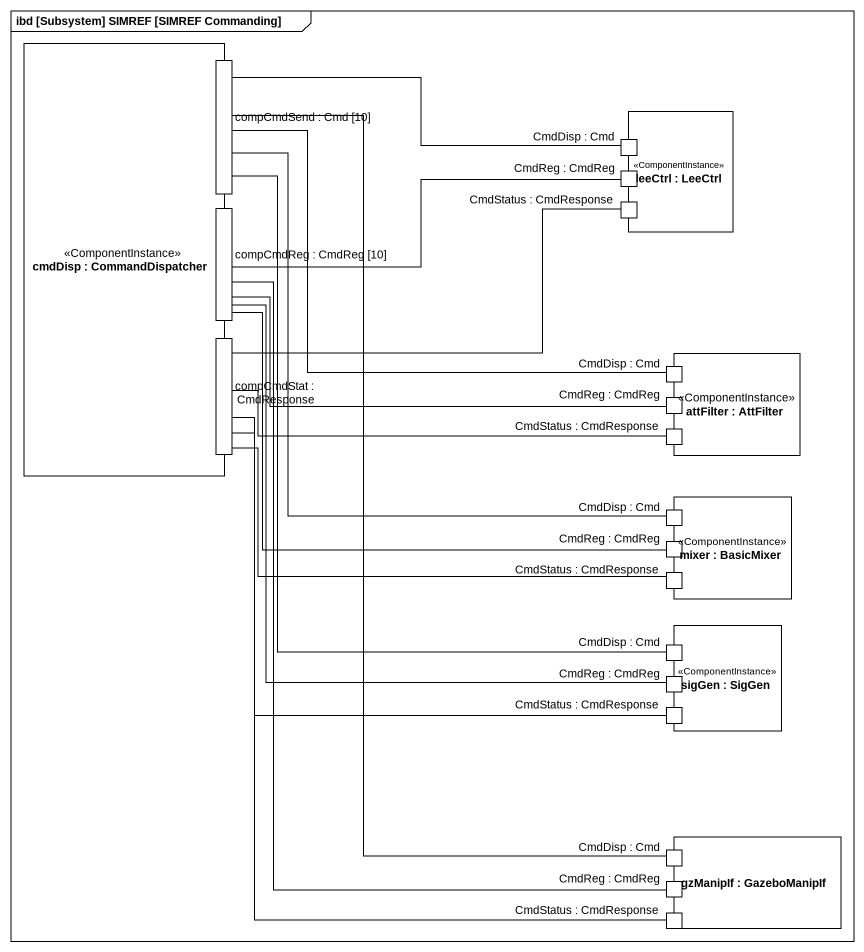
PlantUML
@startuml
mainframe ibd [Subsystem] SIMREF [SIMREF Commanding]
rectangle "cmdDisp : CommandDispatcher" as cmdDisp <<ComponentInstance>> {
  port "compCmdSend : Cmd [10]" as compCmdSend_Cmd_10
  port "compCmdReg : CmdReg [10]" as compCmdReg_CmdReg_10
  port "compCmdStat : CmdResponse" as compCmdStat_CmdResponse
}
rectangle "leeCtrl : LeeCtrl" as leeCtrl <<ComponentInstance>> {
  port "CmdDisp : Cmd" as CmdDisp_Cmd
  port "CmdReg : CmdReg" as CmdReg_CmdReg
  port "CmdStatus : CmdResponse" as CmdStatus_CmdResponse
}
rectangle "attFilter : AttFilter" as attFilter <<ComponentInstance>> {
  port "CmdDisp : Cmd" as CmdDisp_Cmd_2
  port "CmdReg : CmdReg" as CmdReg_CmdReg_2
  port "CmdStatus : CmdResponse" as CmdStatus_CmdResponse_2
}
rectangle "mixer : BasicMixer" as mixer <<ComponentInstance>> {
  port "CmdDisp : Cmd" as CmdDisp_Cmd_3
  port "CmdReg : CmdReg" as CmdReg_CmdReg_3
  port "CmdStatus : CmdResponse" as CmdStatus_CmdResponse_3
}
rectangle "sigGen : SigGen" as sigGen <<ComponentInstance>> {
  port "CmdDisp : Cmd" as CmdDisp_Cmd_4
  port "CmdReg : CmdReg" as CmdReg_CmdReg_4
  port "CmdStatus : CmdResponse" as CmdStatus_CmdResponse_4
}
rectangle "gzManipIf : GazeboManipIf" as gzManipIf {
  port "CmdDisp : Cmd" as CmdDisp_Cmd_5
  port "CmdReg : CmdReg" as CmdReg_CmdReg_5
  port "CmdStatus : CmdResponse" as CmdStatus_CmdResponse_5
}
CmdDisp_Cmd -left- compCmdSend_Cmd_10
compCmdReg_CmdReg_10 -right- CmdReg_CmdReg
compCmdReg_CmdReg_10 -right- CmdReg_CmdReg_2
compCmdReg_CmdReg_10 -- CmdReg_CmdReg_3
compCmdReg_CmdReg_10 -- CmdReg_CmdReg_4
compCmdReg_CmdReg_10 -- CmdReg_CmdReg_5
CmdStatus_CmdResponse -left- compCmdStat_CmdResponse
CmdDisp_Cmd_2 -left- compCmdSend_Cmd_10
CmdStatus_CmdResponse_2 -left- compCmdStat_CmdResponse
CmdDisp_Cmd_3 -up- compCmdSend_Cmd_10
CmdStatus_CmdResponse_3 -left- compCmdStat_CmdResponse
CmdDisp_Cmd_4 -up- compCmdSend_Cmd_10
CmdStatus_CmdResponse_4 -up- compCmdStat_CmdResponse
CmdDisp_Cmd_5 -up- compCmdSend_Cmd_10
CmdStatus_CmdResponse_5 -up- compCmdStat_CmdResponse
@enduml
